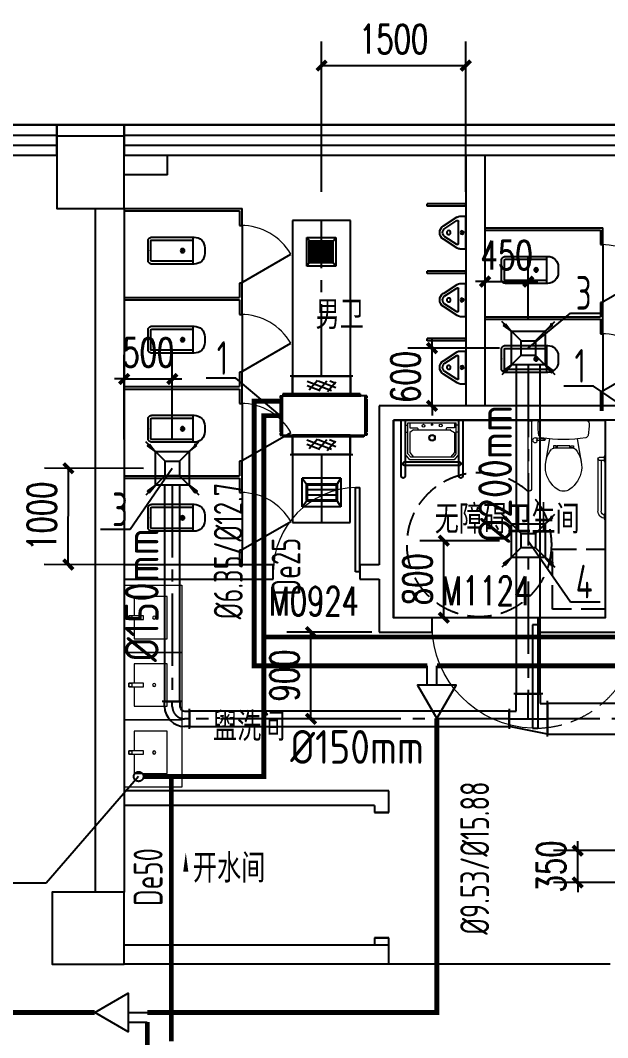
# Model space of a CAD drawing. Extents: x 1738143 to 1822243, y -608375 to -303375.
# Drawn here: x 1797610 to 1803715, y -568024 to -557457 of the extents above; entities that cross this region are included whole.
import ezdxf

# ---------------------------------------------------------------- set-up
doc = ezdxf.new("R2010")
doc.units = 0
doc.header["$LTSCALE"] = 1000
doc.header["$MEASUREMENT"] = 0
doc.linetypes.add('CENTER2', pattern=[1.125, 0.75, -0.125, 0.125, -0.125])
doc.linetypes.add('DASH', pattern=[0.35, 0.25, -0.1])
for name, color, linetype, lineweight in [('A-FLOR-IDEN', 7, 'Continuous', 20), ('A-LVTRY', 145, 'Continuous', 20), ('洁具', 144, 'Continuous', 9)]:
    doc.layers.add(name, color=color, linetype=linetype, lineweight=lineweight)
for name, color, linetype in [('COLUMN', 9, 'Continuous'), ('DIM-空冷凝水', 3, 'Continuous'), ('DUCT-排风中心线', 5, 'CENTER2'), ('DUCT-排风标注', 3, 'Continuous'), ('DUCT-排风管', 31, 'Continuous'), ('DUCT-排风管端线', 2, 'Continuous'), ('DUCT-排风风口', 7, 'Continuous'), ('DUCT-送风中心线', 5, 'CENTER2'), ('DUCT-送风法兰', 2, 'Continuous'), ('DUCT-送风管', 4, 'Continuous'), ('DUCT-送风管端线', 2, 'Continuous'), ('DUCT-送风阀门', 7, 'Continuous'), ('LATRINE', 6, 'Continuous'), ('LVTRY', 6, 'Continuous'), ('PIPE-空冷凝水', 150, 'CENTER2'), ('TH_DIM', 3, 'Continuous'), ('TH_TEXT', 7, 'Continuous'), ('VPIPE-空冷凝水', 150, 'CENTER2'), ('VRV-EQUIP', 7, 'Continuous'), ('VRV-PIPE', 1, 'Continuous'), ('VRV-配件', 1, 'Continuous'), ('WALL', 9, 'Continuous'), ('WINDOW', 4, 'Continuous'), ('WINDOW_TEXT', 7, 'Continuous'), ('采暖', 7, 'Continuous')]:
    doc.layers.add(name, color=color, linetype=linetype)
doc.styles.add('_TCH_DIM_T3', font='SIMPLEX', dxfattribs={"width": 0.705882, "bigfont": 'GBCBIG'})
doc.styles.add('_TCH_WINDOW', font='SIMPLEX', dxfattribs={"height": 3.5, "bigfont": 'GBCBIG'})
doc.styles.add('ROS', font='simhei.ttf', dxfattribs={"width": 0.7})
doc.styles.get("Standard").update_dxf_attribs({"font": 'gbenor.shx', "bigfont": 'gbcbig.shx'})
doc.styles.add('TSSD_Rein', font='Tssdeng.shx', dxfattribs={"width": 0.7, "bigfont": 'hztxt.shx'})
doc.dimstyles.new('_TCH_ARCH&&100', dxfattribs={"dimtxt": 297.5, "dimasz": 100, "dimexe": 250, "dimexo": 300, "dimgap": 126.25, "dimtad": 1, "dimdec": 0, "dimzin": 0, "dimdsep": 46, "dimtxsty": '_TCH_DIM_T3', "dimblk": 'ARCHTICK', "dimcen": 0.09, "dimclrt": 7, "dimazin": 2, "dimtfac": 1, "dimtdec": 0, "dimtix": 1, "dimtmove": 2, "dimatfit": 3, "dimfxl": 30, "dimtolj": 1, "dimtzin": 0, "dimarcsym": 0})

# ---------------------------------------------------------------- blocks, each defined once
blk = doc.blocks.new('$lvtry$00000107')
for p, q in [((-170, 0), (170, 0)), ((-170, -61), (-170, 0)), ((170, -61), (170, 0)), ((-162, -88), (-69, -231)), ((-124, -91), (-43, -216)), ((-116, -76), (116, -76)), ((43, -216), (124, -91)), ((69, -231), (162, -88))]:
    blk.add_line(p, q)
for centre, radius in [((0, -38), 17.7), ((0, -177), 20)]:
    blk.add_circle(centre, radius)
for centre, radius, start, end in [((-120, -61), 50, 180, 213.0863), ((-116, -86), 10, 90, 213.0863), ((116, -86), 10, 326.9137, 90), ((120, -61), 50, 326.9137, 0), ((0, -191), 80, 210, 330), ((0, -191), 50, 210, 330)]:
    blk.add_arc(centre, radius, start, end)
blk.add_point((0, -38))
blk = doc.blocks.new('52')
at = {"layer": 'A-LVTRY'}
for p, q in [((2025964, -89344), (2025974, -89344)), ((2025964, -89397), (2025964, -89344)), ((2025970, -89354), (2025964, -89354)), ((2025970, -89387), (2025964, -89387)), ((2025897, -89971), (2025897, -89427)), ((2025930, -89954), (2025930, -89427)), ((2025974, -89397), (2025964, -89397)), ((2025174, -89652), (2025174, -90361)), ((2025207, -90361), (2025207, -89652)), ((2025355, -89937), (2025396, -90178)), ((2025725, -89937), (2025684, -90178)), ((2025964, -89954), (2025914, -89954)), ((2025914, -89987), (2025964, -89987)), ((2025964, -89944), (2025974, -89944)), ((2025964, -89997), (2025964, -89944)), ((2025974, -89997), (2025964, -89997)), ((2025435, -90084), (2025465, -90084)), ((2025435, -90106), (2025435, -90084)), ((2025465, -90106), (2025435, -90106)), ((2025465, -90084), (2025465, -90106)), ((2025475, -90101), (2025465, -90101)), ((2025475, -90106), (2025475, -90084)), ((2025605, -90106), (2025475, -90106)), ((2025605, -90084), (2025605, -90106)), ((2025605, -90101), (2025615, -90101)), ((2025615, -90084), (2025615, -90106)), ((2025645, -90084), (2025615, -90084)), ((2025615, -90106), (2025645, -90106)), ((2025645, -90106), (2025645, -90084)), ((2025333, -90174), (2025244, -90189)), ((2025259, -90164), (2025344, -90164)), ((2025352, -90170), (2025339, -90176)), ((2025164, -90361), (2025164, -90371)), ((2025217, -90361), (2025164, -90361)), ((2025217, -90371), (2025217, -90361))]:
    blk.add_line(p, q, dxfattribs=at)
blk.add_circle((2025244, -90164), 25, dxfattribs=at)
for centre, radius, start, end in [((2025970, -89427), 73, 90, 180), ((2025970, -89427), 40, 90, 180), ((2025190, -89652), 16.5, 0, 180), ((2025634, -89890), 283, 124.2055, 219.7691), ((2025540, -89751), 116, 55.7945, 124.2055), ((2025446, -89890), 283, 320.2309, 55.7945), ((2025914, -89971), 16.5, 90, 270), ((2025440, -90052), 30, 219.7691, 265.5534), ((2025540, -88761), 1325, 265.5534, 274.4466), ((2025641, -90052), 30, 274.4466, 320.2309), ((2025259, -90159), 4.47, 188.438, 270), ((2025956, -90326), 681, 170.5677, 181.2905), ((2025314, -90219), 30, 99.3924, 170.5677), ((2025540, -91588), 1417, 80.6076, 99.3924), ((2025334, -90181), 7.2, 44.8093, 99.6071), ((2025349, -90181), 11.1, 71.5159, 152.1438), ((2025344, -90172), 8.66, 13.4092, 90), ((2025766, -90219), 30, 9.4323, 80.6076), ((2025124, -90326), 681, 358.7095, 9.4323), ((2025305, -90341), 30, 181.2905, 270), ((2025775, -90341), 30, 270, 358.7095)]:
    blk.add_arc(centre, radius, start, end, dxfattribs=at)
blk = doc.blocks.new('$plan$00003700')
at = {"layer": '洁具'}
for p, q in [((-277, -51), (-251, -51)), ((-251, -349), (-251, -26)), ((-251, -26), (251, -26)), ((-232, -26), (-232, -79)), ((-232, -79), (-154, -79)), ((-191, -100), (-232, -127)), ((-191, -100), (189, -100)), ((-149, -84), (-149, -100)), ((148, -84), (148, -100)), ((232, -79), (153, -79)), ((192, -101), (232, -127)), ((232, -26), (232, -79)), ((251, -349), (251, -26)), ((279, -51), (253, -51)), ((-279, -123), (-251, -123)), ((-232, -127), (-232, -335)), ((232, -127), (232, -335)), ((281, -123), (253, -123)), ((-221, -381), (-251, -349)), ((-232, -335), (-191, -381)), ((222, -381), (-221, -381)), ((232, -335), (191, -381)), ((222, -381), (251, -349))]:
    blk.add_line(p, q, dxfattribs=at)
blk.add_lwpolyline([(280, -350), (230, -410), (-230, -410), (-280, -350), (-280, 0), (280, 0)], close=True, dxfattribs=at)
for centre, radius in [((-89, -56), 15), ((1, -44), 8), ((91, -54), 15), ((1, -182), 33.1), ((1, -182), 24.9)]:
    blk.add_circle(centre, radius, dxfattribs=at)
for centre, start, end in [((-154, -84), 0, 90), ((153, -84), 90, 180), ((189, -105), 57.2444, 90)]:
    blk.add_arc(centre, 5, start, end, dxfattribs=at)
blk = doc.blocks.new('A$C372F7DB2')
at = {"layer": 'LVTRY'}
for points in [[(-580, -40, -1), (-580, 0), (0, 0), (0, -40)], [(-470, -39, -1), (-431, -39), (-431, -600, -1), (-470, -600)], [(-580, -640, -1), (-580, -600), (0, -600), (0, -640)]]:
    blk.add_lwpolyline(points, format="xyb", close=True, dxfattribs=at)
at = {"layer": 'LVTRY', "rotation": 269.9999999999999}
blk.add_blockref('$plan$00003700', (0, -320, 0), dxfattribs=at)
blk = doc.blocks.new('A$C549865D3')
at = {"layer": 'A-LVTRY'}
blk.add_lwpolyline([(299, 430), (550, 430), (550, 0), (0, 0), (0, 430), (252, 430)], dxfattribs=at)
for points in [[(252, 500), (252, 458), (299, 458), (299, 500)], [(299, 500), (299, 310), (252, 310), (252, 500)]]:
    blk.add_lwpolyline(points, close=True, dxfattribs=at)
blk.add_circle((275, 170), 20, dxfattribs=at)
blk = doc.blocks.new('2313414')
at = {"layer": 'A-LVTRY'}
blk.add_lwpolyline([(1698294, -109163), (1698294, -108463), (1698894, -108463), (1698894, -109163)], close=True, dxfattribs=at)
at = {"layer": 'A-LVTRY', "xscale": -0.8, "yscale": 0.8, "zscale": 0.8, "rotation": 90}
blk.add_blockref('A$C549865D3', (1698741, -108582), dxfattribs=at)
blk = doc.blocks.new('$lvtry$00000200')
at = {"color": 0}
for p, q in [((-110, -40), (-110, -470)), ((100, -30), (-100, -30)), ((110, -470), (110, -40))]:
    blk.add_line(p, q, dxfattribs=at)
blk.add_lwpolyline([(100, 0), (-100, 0, 0.414214), (-140, -40), (-140, -480, 0.414214), (-30, -590), (30, -590, 0.414214), (140, -480), (140, -40, 0.414214)], format="xyb", close=True, dxfattribs=at)
blk.add_lwpolyline([(140, -470), (-140, -470)], dxfattribs=at)
blk.add_circle((0, -359), 20, dxfattribs=at)
for centre, start, end in [((-100, -40), 90, 180), ((100, -40), 0, 90)]:
    blk.add_arc(centre, 10, start, end, dxfattribs=at)
for p in [(0, 0), (0, -359)]:
    blk.add_point(p, dxfattribs=at)
blk = doc.blocks.new('_FZHK')
blk.add_lwpolyline([(-0.5, -0.5), (0.5, -0.5), (0.5, 0.5), (-0.5, 0.5)], close=True)
blk = doc.blocks.new('$WINLIB2D$00000001')
at = {"color": 0}
for points in [[(-0.5, 0.5), (-0.5, -0.5)], [(-0.5, 0.5), (0.5, 0.5)], [(0.5, -0.5), (0.5, 0.5)], [(0.5, 0.1667), (-0.5, 0.1667)], [(0.5, -0.1667), (-0.5, -0.1667)], [(-0.5, -0.5), (0.5, -0.5)]]:
    blk.add_lwpolyline(points, dxfattribs=at)
blk = doc.blocks.new('$DorLib2D$00000001')
for p, q in [((0.45, 0.975), (0.5, 0.975)), ((0.45, 0), (0.45, 0.975)), ((0.5, 0), (0.5, 0.975)), ((0.5, 0), (0.45, 0))]:
    blk.add_line(p, q)
at = {"lineweight": 13}
blk.add_arc((0.475, 0), 0.975, 91.46928, 180, dxfattribs=at)
blk = doc.blocks.new('$TCHSYS$APDOOR2D')
blk.add_line((0.5, 0), (0, 0.866))
at = {"lineweight": 13}
blk.add_arc((0.5, 0), 1, 120, 180, dxfattribs=at)
blk = doc.blocks.new('A$C5FE91731')
blk.add_line((12456.8, 10981.1), (10156.8, 10981.1))
at = {"linetype": 'DASH'}
blk.add_lwpolyline([(11856.8, 15293.7), (12406.8, 15293.7), (12406.8, 14668.7), (11856.8, 14668.7)], close=True, dxfattribs=at)
blk.add_circle((11096.6, 15340), 750, dxfattribs=at)
at = {"linetype": 'DASH', "lineweight": 13}
blk.add_arc((11679.3, 14505.7), 1072.5, 271.46928, 356.00891, dxfattribs=at)
at = {"layer": 'LATRINE'}
for p, q in [((7406.8, 18831.1), (8631.8, 18831.1)), ((7406.8, 18831.1), (7406.8, 18806.1)), ((8631.8, 18656.1), (8631.8, 18831.1)), ((7406.8, 18806.1), (8606.8, 18806.1)), ((8606.8, 18806.1), (8606.8, 18656.1)), ((8606.8, 18656.1), (8631.8, 18656.1)), ((8631.8, 18656.1, 400), (8631.8, 18056.1, 400)), ((11156.8, 18631.1), (12381.8, 18631.1)), ((11156.8, 18631.1), (11156.8, 18606.1)), ((11156.8, 18606.1), (12356.8, 18606.1)), ((12356.8, 18606.1), (12356.8, 18456.1)), ((12381.8, 18456.1), (12381.8, 18631.1)), ((12356.8, 18456.1), (12381.8, 18456.1)), ((12381.8, 18456.1, 400), (12381.8, 17856.1, 400)), ((8631.8, 18056.1), (8606.8, 18056.1)), ((8606.8, 18056.1), (8606.8, 17906.1)), ((8631.8, 17893.6), (8631.8, 18056.1)), ((7406.8, 17906.1), (8606.8, 17906.1)), ((7406.8, 17906.1), (7406.8, 17881.1)), ((7406.8, 17881.1), (8606.8, 17881.1)), ((8606.8, 17881.1), (8606.8, 17731.1)), ((8631.8, 17731.1), (8631.8, 17893.6)), ((12381.8, 17856.1), (12356.8, 17856.1)), ((12356.8, 17856.1), (12356.8, 17706.1)), ((12381.8, 17693.6), (12381.8, 17856.1)), ((8606.8, 17731.1), (8631.8, 17731.1)), ((8631.8, 17731.1, 400), (8631.8, 17131.1, 400)), ((11156.8, 17706.1), (12356.8, 17706.1)), ((11156.8, 17706.1), (11156.8, 17681.1)), ((11156.8, 17681.1), (12356.8, 17681.1)), ((12356.8, 17681.1), (12356.8, 17531.1)), ((12381.8, 17531.1), (12381.8, 17693.6)), ((12356.8, 17531.1), (12381.8, 17531.1)), ((12381.8, 17531.1, 400), (12381.8, 16931.1, 400)), ((8631.8, 17131.1), (8606.8, 17131.1)), ((8606.8, 17131.1), (8606.8, 16981.1)), ((8631.8, 16968.6), (8631.8, 17131.1)), ((7406.8, 16981.1), (8606.8, 16981.1)), ((7406.8, 16981.1), (7406.8, 16956.1)), ((7406.8, 16956.1), (8606.8, 16956.1)), ((8606.8, 16956.1), (8606.8, 16806.1)), ((8631.8, 16806.1), (8631.8, 16968.6)), ((12381.8, 16931.1), (12356.8, 16931.1)), ((12356.8, 16931.1), (12356.8, 16731.1)), ((12381.8, 16731.1), (12381.8, 16931.1)), ((8606.8, 16806.1), (8631.8, 16806.1)), ((8631.8, 16806.1, 400), (8631.8, 16206.1, 400)), ((8631.8, 16206.1), (8606.8, 16206.1)), ((8606.8, 16206.1), (8606.8, 16056.1)), ((8631.8, 16043.6), (8631.8, 16206.1)), ((7406.8, 16056.1), (8606.8, 16056.1)), ((7406.8, 16056.1), (7406.8, 16031.1)), ((7406.8, 16031.1), (8606.8, 16031.1)), ((8606.8, 16031.1), (8606.8, 15881.1)), ((8631.8, 15881.1), (8631.8, 16043.6)), ((8606.8, 15881.1), (8631.8, 15881.1)), ((8631.8, 15881.1, 400), (8631.8, 15281.1, 400)), ((8631.8, 15281.1), (8606.8, 15281.1)), ((8606.8, 15281.1), (8606.8, 15118.6)), ((8631.8, 15118.6), (8631.8, 15281.1)), ((8606.8, 15118.6), (8631.8, 15118.6))]:
    blk.add_line(p, q, dxfattribs=at)
at = {"layer": 'LVTRY', "linetype": 'Continuous'}
for p, q in [((10956.8, 18881.1), (10556.8, 18881.1)), ((10556.8, 18856.1), (10556.8, 18881.1)), ((10956.8, 18856.1), (10556.8, 18856.1)), ((10956.8, 18856.1), (10956.8, 18881.1)), ((10956.8, 18181.1), (10556.8, 18181.1)), ((10556.8, 18156.1), (10556.8, 18181.1)), ((10956.8, 18156.1), (10956.8, 18181.1)), ((10956.8, 18156.1), (10556.8, 18156.1)), ((10956.8, 17481.1), (10556.8, 17481.1)), ((10556.8, 17456.1), (10556.8, 17481.1)), ((10956.8, 17456.1), (10556.8, 17456.1)), ((10956.8, 17456.1), (10956.8, 17481.1))]:
    blk.add_line(p, q, dxfattribs=at)
at = {"layer": 'WALL'}
for p, q in [((7106.8, 19701.1), (6706.8, 19701.1)), ((6706.8, 19701.1), (6706.8, 19581.1)), ((7406.8, 19701.1), (7106.8, 19701.1)), ((7406.8, 19581.1), (7406.8, 19701.1)), ((7856.8, 19381.1), (7406.8, 19381.1)), ((7856.8, 19181.1), (7856.8, 19381.1)), ((10956.8, 19381.1), (10956.8, 16781.1)), ((11156.8, 19381.1), (10956.8, 19381.1)), ((11156.8, 19381.1), (11156.8, 16781.1)), ((7856.8, 19181.1), (7406.8, 19181.1)), ((7106.8, 18831.1), (7106.8, 15081.1)), ((7406.8, 18831.1), (7406.8, 15081.1)), ((10056.8, 16781.1), (10056.8, 15131.1)), ((10956.8, 16781.1), (10056.8, 16781.1)), ((12369.3, 16781.1), (11156.8, 16781.1)), ((12556.8, 16781.1), (12369.3, 16781.1)), ((10206.8, 16631.1), (10206.8, 15081.1)), ((11056.8, 16631.1), (10206.8, 16631.1)), ((12369.3, 16631.1), (11056.8, 16631.1)), ((12556.8, 16631.1), (12369.3, 16631.1)), ((12406.8, 16631.1), (12406.8, 15081.1)), ((8956.8, 15131.1), (7406.8, 15131.1)), ((8956.8, 14981.1), (8956.8, 15131.1)), ((10056.8, 15131.1), (9856.8, 15131.1)), ((9856.8, 15131.1), (9856.8, 14981.1)), ((7106.8, 15081.1), (7106.8, 12681.1)), ((7406.8, 15081.1), (7406.8, 12681.1)), ((10206.8, 15081.1), (10206.8, 14581.1)), ((12406.8, 15081.1), (12406.8, 14581.1)), ((7406.8, 14981.1), (8956.8, 14981.1)), ((9856.8, 14981.1), (10056.8, 14981.1)), ((10056.8, 14981.1), (10056.8, 14431.1)), ((10606.8, 14581.1), (10206.8, 14581.1)), ((10606.8, 14431.1), (10606.8, 14581.1)), ((12406.8, 14581.1), (11706.8, 14581.1)), ((11706.8, 14581.1), (11706.8, 14431.1)), ((10056.8, 14431.1), (10606.8, 14431.1)), ((11706.8, 14431.1), (12556.8, 14431.1)), ((7106.8, 12681.1), (7106.8, 11731.1)), ((10156.8, 12781.1), (7406.8, 12781.1)), ((7406.8, 12681.1), (7406.8, 11731.1)), ((10156.8, 12556.1), (10156.8, 12781.1)), ((10006.8, 12631.1), (7406.8, 12631.1)), ((10006.8, 12631.1), (10006.8, 12556.1)), ((10006.8, 12556.1), (10156.8, 12556.1)), ((10156.8, 11255.6), (10006.8, 11255.6)), ((10006.8, 11255.6), (10006.8, 11181.1)), ((10156.8, 11181.1), (10156.8, 11255.6)), ((10156.8, 11181.1), (7406.8, 11181.1)), ((10156.8, 10981.1), (10156.8, 11181.1)), ((10156.8, 10981.1), (7406.8, 10981.1))]:
    blk.add_line(p, q, dxfattribs=at)
at = {"layer": 'WINDOW', "linetype": 'DASH'}
for p, q in [((10156.8, 12556.1), (10006.8, 12556.1)), ((10006.8, 11255.6), (10156.8, 11255.6))]:
    blk.add_line(p, q, dxfattribs=at)
at = {"rotation": 90}
blk.add_blockref('A$C372F7DB2', (10286.2, 16631.1), dxfattribs=at)
at = {"layer": 'A-LVTRY', "extrusion": (0, 0, -1), "zscale": -1, "rotation": 180}
blk.add_blockref('52', (2013566.9, -73739.7), dxfattribs=at)
at = {"layer": 'A-LVTRY'}
for p in [(-1690886.8, 123383.3), (-1690886.8, 122683.3), (-1690886.8, 121983.3)]:
    blk.add_blockref('2313414', p, dxfattribs=at)
at = {"layer": 'COLUMN', "rotation": 90}
for p, xscale, yscale, zscale in [((7056.8, 19206.1), 750, 700, 700), ((7031.8, 11356.1), 749.9999999129213, 750, 750)]:
    blk.add_blockref('_FZHK', p, dxfattribs=dict(at, xscale=xscale, yscale=yscale, zscale=zscale))
at = {"layer": 'LATRINE', "xscale": 600, "yscale": 600, "zscale": 25, "rotation": 270}
for p in [(8619.3, 18356.1), (12369.3, 18156.1), (8619.3, 17431.1), (12369.3, 17231.1), (8619.3, 16506.1), (8619.3, 15581.1)]:
    blk.add_blockref('$TCHSYS$APDOOR2D', p, dxfattribs=at)
at = {"layer": 'LVTRY', "linetype": 'Continuous', "xscale": -1, "rotation": 270.0000454634465}
for p in [(10956.8, 18581.1), (10956.8, 17881.1), (10956.8, 17181.1)]:
    blk.add_blockref('$lvtry$00000107', p, dxfattribs=at)
at = {"layer": 'LVTRY', "extrusion": (0, 0, -1), "zscale": -1, "rotation": 270}
for p in [(-7654.5, 18393.6, 0), (-11328.9, 18193.6, 0), (-7654.5, 17468.6, 0), (-11328.9, 17268.6, 0), (-7654.5, 16543.6, 0), (-7654.5, 15618.6, 0)]:
    blk.add_blockref('$lvtry$00000200', p, dxfattribs=at)
at = {"layer": 'WINDOW', "yscale": 320, "rotation": 180}
for p, xscale, zscale in [((3106.8, 19541.1), 7200.000000006752, 7200.000000006752), ((10431.8, 19541.1), 6050.000000003027, 6050.000000003027)]:
    blk.add_blockref('$WINLIB2D$00000001', p, dxfattribs=dict(at, xscale=xscale, zscale=zscale))
at = {"layer": 'WINDOW'}
ref = blk.add_blockref('$DorLib2D$00000001', (9406.8, 15056.1), dxfattribs=dict(at, xscale=-900, yscale=-900, zscale=-900, rotation=180.0000000000238))
ref.add_attrib('A', 'M0924', (8911.8, 14602.5), dxfattribs={"layer": 'WINDOW_TEXT', "height": 297.5, "style": '_TCH_WINDOW', "width": 0.705882})
ref = blk.add_blockref('$DorLib2D$00000001', (11156.8, 14506.1), dxfattribs=dict(at, xscale=-1100, yscale=1100, zscale=-1100, rotation=180.0000000000055))
ref.add_attrib('A', 'M1124', (10701.8, 14712.2), dxfattribs={"layer": 'WINDOW_TEXT', "height": 297.5, "style": '_TCH_WINDOW', "width": 0.705882})
at = {"layer": 'A-FLOR-IDEN', "style": 'ROS', "width": 0.7}
for s, p in [('男卫', (9396.1, 17607.4)), ('无障碍卫生间', (10634.5, 15483)), ('盥洗间', (8329.3, 13329.4)), ('开水间', (8120.9, 11858.8))]:
    blk.add_text(s, height=262.87, dxfattribs=at).set_placement(p)
blk = doc.blocks.new('_ArchTick')
at = {"color": 0, "linetype": 'ByBlock', "const_width": 0.4}
blk.add_lwpolyline([(-0.5, -0.5), (0.5, 0.5)], dxfattribs=at)
blk = doc.blocks.new('*D635')
at = {"layer": 'Defpoints', "color": 0, "transparency": 16777216}
for p in [(1803403, -566081), (1804740, -566081), (1804740, -566412)]:
    blk.add_point(p, dxfattribs=at)
at = {"layer": 'TH_DIM', "color": 0, "lineweight": -2, "transparency": 16777216}
for p, q in [((1803403, -566081), (1803403, -565981)), ((1804440, -566081), (1803153, -566081)), ((1803403, -566412), (1803403, -566081)), ((1804440, -566412), (1803153, -566412)), ((1803403, -566412), (1803403, -566512))]:
    blk.add_line(p, q, dxfattribs=at)
at = {"layer": 'TH_DIM', "color": 0, "lineweight": -2, "transparency": 16777216, "xscale": 100, "yscale": 100, "zscale": 100}
for p, rotation in [((1803403, -566081), 270), ((1803403, -566412), 90)]:
    blk.add_blockref('_ArchTick', p, dxfattribs=dict(at, rotation=rotation))
at = {"layer": 'TH_DIM', "color": 7, "transparency": 16777216, "insert": (1803128, -566246), "char_height": 297.5, "attachment_point": 5, "rotation": 90, "style": '_TCH_DIM_T3'}
blk.add_mtext('\\A1;350', dxfattribs=at)
blk = doc.blocks.new('*D683')
at = {"layer": 'Defpoints', "color": 0, "transparency": 16777216}
for p in [(1802240, -557927), (1800741, -559538), (1802240, -559538)]:
    blk.add_point(p, dxfattribs=at)
at = {"layer": 'TH_DIM', "color": 0, "lineweight": -2, "transparency": 16777216}
for p, q in [((1800741, -559238), (1800741, -557677)), ((1802240, -559238), (1802240, -557677)), ((1800741, -557927), (1802240, -557927))]:
    blk.add_line(p, q, dxfattribs=at)
at = {"layer": 'TH_DIM', "color": 0, "lineweight": -2, "transparency": 16777216, "xscale": 100, "yscale": 100, "zscale": 100, "rotation": 180}
blk.add_blockref('_ArchTick', (1800741, -557927), dxfattribs=at)
at = {"layer": 'TH_DIM', "color": 0, "lineweight": -2, "transparency": 16777216, "xscale": 100, "yscale": 100, "zscale": 100}
blk.add_blockref('_ArchTick', (1802240, -557927), dxfattribs=at)
at = {"layer": 'TH_DIM', "color": 7, "transparency": 16777216, "insert": (1801490, -557652), "char_height": 297.5, "attachment_point": 5, "style": '_TCH_DIM_T3'}
blk.add_mtext('\\A1;1500', dxfattribs=at)
blk = doc.blocks.new('*D688')
at = {"layer": 'Defpoints', "color": 0, "transparency": 16777216}
for p in [(1802890, -560171), (1802440, -560862), (1802890, -560862)]:
    blk.add_point(p, dxfattribs=at)
at = {"layer": 'TH_DIM', "color": 0, "lineweight": -2, "transparency": 16777216}
for p, q in [((1802440, -560562), (1802440, -559921)), ((1802890, -560562), (1802890, -559921)), ((1802440, -560171), (1802340, -560171)), ((1802440, -560171), (1802890, -560171)), ((1802890, -560171), (1802990, -560171))]:
    blk.add_line(p, q, dxfattribs=at)
at = {"layer": 'TH_DIM', "color": 0, "lineweight": -2, "transparency": 16777216, "xscale": 100, "yscale": 100, "zscale": 100}
blk.add_blockref('_ArchTick', (1802440, -560171), dxfattribs=at)
at = {"layer": 'TH_DIM', "color": 0, "lineweight": -2, "transparency": 16777216, "xscale": 100, "yscale": 100, "zscale": 100, "rotation": 180}
blk.add_blockref('_ArchTick', (1802890, -560171), dxfattribs=at)
at = {"layer": 'TH_DIM', "color": 7, "transparency": 16777216, "insert": (1802665, -559896), "char_height": 297.5, "attachment_point": 5, "style": '_TCH_DIM_T3'}
blk.add_mtext('\\A1;450', dxfattribs=at)
blk = doc.blocks.new('*D689')
at = {"layer": 'Defpoints', "color": 0, "transparency": 16777216}
for p in [(1801889, -560861), (1802890, -560862), (1802890, -561462)]:
    blk.add_point(p, dxfattribs=at)
at = {"layer": 'TH_DIM', "color": 0, "lineweight": -2, "transparency": 16777216}
for p, q in [((1801889, -560861), (1801889, -560761)), ((1802590, -560862), (1801639, -560861)), ((1801889, -561461), (1801889, -560861)), ((1802590, -561462), (1801639, -561461)), ((1801889, -561461), (1801889, -561561))]:
    blk.add_line(p, q, dxfattribs=at)
at = {"layer": 'TH_DIM', "color": 0, "lineweight": -2, "transparency": 16777216, "xscale": 100, "yscale": 100, "zscale": 100}
for p, rotation in [((1801889, -560861), 269.9934844071914), ((1801889, -561461), 89.99348440719143)]:
    blk.add_blockref('_ArchTick', p, dxfattribs=dict(at, rotation=rotation))
at = {"layer": 'TH_DIM', "color": 7, "transparency": 16777216, "insert": (1801614, -561161), "char_height": 297.5, "attachment_point": 5, "rotation": 89.9935, "style": '_TCH_DIM_T3'}
blk.add_mtext('\\A1;600', dxfattribs=at)
blk = doc.blocks.new('*D690')
at = {"layer": 'Defpoints', "color": 0, "transparency": 16777216}
for p in [(1802012, -562862), (1802890, -562862), (1802890, -563662)]:
    blk.add_point(p, dxfattribs=at)
at = {"layer": 'TH_DIM', "color": 0, "lineweight": -2, "transparency": 16777216}
for p, q in [((1802590, -562862), (1801762, -562862)), ((1802012, -563662), (1802012, -562862)), ((1802590, -563662), (1801762, -563662))]:
    blk.add_line(p, q, dxfattribs=at)
at = {"layer": 'TH_DIM', "color": 0, "lineweight": -2, "transparency": 16777216, "xscale": 100, "yscale": 100, "zscale": 100}
for p, rotation in [((1802012, -562862), 90), ((1802012, -563662), 270)]:
    blk.add_blockref('_ArchTick', p, dxfattribs=dict(at, rotation=rotation))
at = {"layer": 'TH_DIM', "color": 7, "transparency": 16777216, "insert": (1801737, -563262), "char_height": 297.5, "attachment_point": 5, "rotation": 90, "style": '_TCH_DIM_T3'}
blk.add_mtext('\\A1;800', dxfattribs=at)
blk = doc.blocks.new('*D691')
at = {"layer": 'Defpoints', "color": 0, "transparency": 16777216}
for p in [(1798110, -562109), (1799190, -562112), (1799187, -563112)]:
    blk.add_point(p, dxfattribs=at)
at = {"layer": 'TH_DIM', "color": 0, "lineweight": -2, "transparency": 16777216}
for p, q in [((1798890, -562111), (1797860, -562108)), ((1798108, -563109), (1798110, -562109)), ((1798887, -563111), (1797858, -563108))]:
    blk.add_line(p, q, dxfattribs=at)
at = {"layer": 'TH_DIM', "color": 0, "lineweight": -2, "transparency": 16777216, "xscale": 100, "yscale": 100, "zscale": 100}
for p, rotation in [((1798110, -562109), 89.85025569011748), ((1798108, -563109), 269.8502556901175)]:
    blk.add_blockref('_ArchTick', p, dxfattribs=dict(at, rotation=rotation))
at = {"layer": 'TH_DIM', "color": 7, "transparency": 16777216, "insert": (1797834, -562608), "char_height": 297.5, "attachment_point": 5, "rotation": 89.8503, "style": '_TCH_DIM_T3'}
blk.add_mtext('\\A1;1000', dxfattribs=at)
blk = doc.blocks.new('*D692')
at = {"layer": 'Defpoints', "color": 0, "transparency": 16777216}
for p in [(1799190, -561182), (1798690, -562112), (1799190, -562112)]:
    blk.add_point(p, dxfattribs=at)
at = {"layer": 'TH_DIM', "color": 0, "lineweight": -2, "transparency": 16777216}
for p, q in [((1798690, -561812), (1798690, -560932)), ((1799190, -561812), (1799190, -560932)), ((1798690, -561182), (1798590, -561182)), ((1798690, -561182), (1799190, -561182)), ((1799190, -561182), (1799290, -561182))]:
    blk.add_line(p, q, dxfattribs=at)
at = {"layer": 'TH_DIM', "color": 0, "lineweight": -2, "transparency": 16777216, "xscale": 100, "yscale": 100, "zscale": 100}
blk.add_blockref('_ArchTick', (1798690, -561182), dxfattribs=at)
at = {"layer": 'TH_DIM', "color": 0, "lineweight": -2, "transparency": 16777216, "xscale": 100, "yscale": 100, "zscale": 100, "rotation": 180}
blk.add_blockref('_ArchTick', (1799190, -561182), dxfattribs=at)
at = {"layer": 'TH_DIM', "color": 7, "transparency": 16777216, "insert": (1798940, -560907), "char_height": 297.5, "attachment_point": 5, "style": '_TCH_DIM_T3'}
blk.add_mtext('\\A1;500', dxfattribs=at)
blk = doc.blocks.new('*D694')
at = {"layer": 'Defpoints', "color": 0, "transparency": 16777216}
for p in [(1800631, -563812), (1801562, -563812), (1801562, -564712)]:
    blk.add_point(p, dxfattribs=at)
at = {"layer": 'TH_DIM', "color": 0, "lineweight": -2, "transparency": 16777216}
for p, q in [((1801262, -563812), (1800381, -563812)), ((1800631, -564712), (1800631, -563812)), ((1801262, -564712), (1800381, -564712))]:
    blk.add_line(p, q, dxfattribs=at)
at = {"layer": 'TH_DIM', "color": 0, "lineweight": -2, "transparency": 16777216, "xscale": 100, "yscale": 100, "zscale": 100}
for p, rotation in [((1800631, -563812), 90), ((1800631, -564712), 270)]:
    blk.add_blockref('_ArchTick', p, dxfattribs=dict(at, rotation=rotation))
at = {"layer": 'TH_DIM', "color": 7, "transparency": 16777216, "insert": (1800356, -564262), "char_height": 297.5, "attachment_point": 5, "rotation": 90, "style": '_TCH_DIM_T3'}
blk.add_mtext('\\A1;900', dxfattribs=at)
blk = doc.blocks.new('$VRV_海信日立$00000013')
for p, q in [((382, 147.5), (-422, 147.5)), ((-422, 147.5), (-422, 135.5)), ((382, 147.5), (382, 135.5)), ((-450, 135), (-430, 135)), ((-450, 135), (-450, 118.25)), ((-443.5, 118.25), (-450, 118.25)), ((-443.5, 111.75), (-450, 111.75)), ((-450, 111.75), (-450, -111.75)), ((-443.5, 118.25), (-443.5, 121.5)), ((-443.5, 108.5), (-443.5, 111.75)), ((-436.5, 121.5), (-436.5, 108.5)), ((-430, 135), (-430, -135)), ((-429.6, 134.6), (-430, 134.6)), ((-430, -0.5), (-430, 134.6)), ((-429.6, 135), (-429.6, 134.6)), ((-429.6, 135), (389, 135)), ((-429, 135.5), (-429, 135)), ((389, 135.5), (-429, 135.5)), ((389, 135), (-429, 135)), ((375, 135.5), (375, 135)), ((389, 135.5), (389, 135)), ((389, 134.6), (389, 135)), ((430, 134.6), (389, 134.6)), ((430, 134.6), (429.6, 134.6)), ((430, 135), (430, -135)), ((450, 135), (430, 135)), ((430, 134.6), (430, -6.5)), ((436.5, 121.5), (436.5, 108.5)), ((443.5, 118.25), (443.5, 121.5)), ((443.5, 118.25), (450, 118.25)), ((443.5, 111.75), (450, 111.75)), ((443.5, 108.5), (443.5, 111.75)), ((450, 135), (450, 118.25)), ((450, 111.75), (450, -111.75)), ((430, -46.617211), (430, -74.743728)), ((-443.5, -111.75), (-450, -111.75)), ((-450, -118.25), (-450, -135)), ((-443.5, -118.25), (-450, -118.25)), ((-450, -135), (-430, -135)), ((-443.5, -108.5), (-443.5, -111.75)), ((-443.5, -118.25), (-443.5, -121.5)), ((-436.5, -121.5), (-436.5, -108.5)), ((-430, -134.6), (-429.6, -134.6)), ((-429.6, -134.6), (-429.6, -135)), ((-429.6, -135), (-425, -135)), ((-425, -135), (425.014933, -135)), ((-425, -135.5), (-425, -135)), ((-425, -135.5), (425.014933, -135.5)), ((-418, -147.5), (-418, -135)), ((418, -135.5), (418, -147.5)), ((425, -135), (425, -135.5)), ((429.6, -135), (425.014933, -135)), ((430, -134.6), (429.6, -134.6)), ((429.6, -134.6), (429.6, -135)), ((430, -84.256272), (430, -135)), ((450, -135), (430, -135)), ((436.5, -108.5), (436.5, -121.5)), ((443.5, -108.5), (443.5, -111.75)), ((443.5, -111.75), (450, -111.75)), ((443.5, -118.25), (450, -118.25)), ((443.5, -118.25), (443.5, -121.5)), ((450, -118.25), (450, -135)), ((418, -147.5), (-418, -147.5))]:
    blk.add_line(p, q)
for centre, start, end in [((-440, 121.5), 90, 180), ((-440, 108.5), 180, 270), ((-440, 121.5), 0, 90), ((-440, 108.5), 270, 0), ((440, 121.5), 90, 180), ((440, 108.5), 180, 270), ((440, 121.5), 0, 90), ((440, 108.5), 270, 0), ((-440, -108.5), 90, 180), ((-440, -121.5), 180, 270), ((-440, -108.5), 0, 90), ((-440, -121.5), 270, 0), ((440, -108.5), 90, 180), ((440, -121.5), 180, 270), ((440, -108.5), 0, 90), ((440, -121.5), 270, 0)]:
    blk.add_arc(centre, 3.5, start, end)
blk = doc.blocks.new('00000589Body')
at = {"color": 0, "linetype": 'ByBlock', "lineweight": -2}
for p, q in [((250, 500), (-250, 500)), ((-250, -500), (-250, 500)), ((250, -500), (250, 500)), ((-250, -500), (250, -500))]:
    blk.add_line(p, q, dxfattribs=at)
at = {"color": 0, "linetype": 'ByBlock'}
for p, q in [((-125, -174), (120, 250)), ((-125, 26), (4, 250)), ((145, 69), (-105, 213)), ((125, -93), (-125, 51)), ((-53, -250), (125, 59)), ((96, -246), (-154, -102)), ((62, -250), (125, -141))]:
    blk.add_line(p, q, dxfattribs=at)
blk = doc.blocks.new('$风口$00000108')
for p, q in [((-250, 135), (-190, 75)), ((-250, -135), (-250, 135)), ((250, 135), (200, 75)), ((250, 135), (250, -135)), ((200, 25), (-190, 25)), ((-250, -135), (-190, -75)), ((200, -25), (-190, -25)), ((200, -75), (250, -135)), ((250, -135), (-250, -135))]:
    blk.add_line(p, q)
at = {"linetype": 'Continuous'}
blk.add_line((250, 135), (-250, 135), dxfattribs=at)
at = {"lineweight": 40}
for p, q in [((-190, 75), (200, 75)), ((-190, -75), (-190, 75)), ((200, 75), (200, -75)), ((-190, -75), (200, -75))]:
    blk.add_line(p, q, dxfattribs=at)
blk = doc.blocks.new('$风口$00000138')
for p, q in [((-195, 130), (195, 130)), ((-195, -130), (-195, 130)), ((-160, 95), (-195, 130)), ((160, 95), (-160, 95)), ((160, 95), (195, 130)), ((160, -95), (160, 95)), ((195, 130), (195, -130)), ((-160, -95), (-195, -130)), ((195, -130), (-195, -130)), ((-160, -95), (160, -95)), ((160, -95), (195, -130))]:
    blk.add_line(p, q)
at = {"lineweight": 40}
blk.add_line((-160, 95), (-160, -95), dxfattribs=at)
at = {"lineweight": -3}
for p, q in [((-140, -95), (-140, 95)), ((-135, 95), (-135, -95)), ((-115, -95), (-115, 95)), ((-110, 95), (-110, -95)), ((-90, -95), (-90, 95)), ((-85, 95), (-85, -95)), ((-65, -95), (-65, 95)), ((-60, 95), (-60, -95)), ((-40, -95), (-40, 95)), ((-35, 95), (-35, -95)), ((-15, -95), (-15, 95)), ((-10, 95), (-10, -95)), ((10, -95), (10, 95)), ((15, 95), (15, -95)), ((35, -95), (35, 95)), ((40, 95), (40, -95)), ((60, -95), (60, 95)), ((65, 95), (65, -95)), ((85, -95), (85, 95)), ((90, 95), (90, -95)), ((110, -95), (110, 95)), ((115, 95), (115, -95)), ((135, -95), (135, 95)), ((140, 95), (140, -95)), ((-140, 68.5), (-160, 68.5)), ((-160, 64), (-140, 64)), ((-140, 42), (-160, 42)), ((-160, 37.5), (-140, 37.5)), ((-140, 15.5), (-160, 15.5)), ((-160, 11), (-140, 11)), ((-115, 68.5), (-135, 68.5)), ((-135, 64), (-115, 64)), ((-115, 42), (-135, 42)), ((-135, 37.5), (-115, 37.5)), ((-115, 15.5), (-135, 15.5)), ((-135, 11), (-115, 11)), ((-90, 68.5), (-110, 68.5)), ((-110, 64), (-90, 64)), ((-90, 42), (-110, 42)), ((-110, 37.5), (-90, 37.5)), ((-90, 15.5), (-110, 15.5)), ((-110, 11), (-90, 11)), ((-65, 68.5), (-85, 68.5)), ((-85, 64), (-65, 64)), ((-65, 42), (-85, 42)), ((-85, 37.5), (-65, 37.5)), ((-65, 15.5), (-85, 15.5)), ((-85, 11), (-65, 11)), ((-40, 68.5), (-60, 68.5)), ((-60, 64), (-40, 64)), ((-40, 42), (-60, 42)), ((-60, 37.5), (-40, 37.5)), ((-40, 15.5), (-60, 15.5)), ((-60, 11), (-40, 11)), ((-15, 68.5), (-35, 68.5)), ((-35, 64), (-15, 64)), ((-15, 42), (-35, 42)), ((-35, 37.5), (-15, 37.5)), ((-15, 15.5), (-35, 15.5)), ((-35, 11), (-15, 11)), ((10, 68.5), (-10, 68.5)), ((-10, 64), (10, 64)), ((10, 42), (-10, 42)), ((-10, 37.5), (10, 37.5)), ((10, 15.5), (-10, 15.5)), ((-10, 11), (10, 11)), ((35, 68.5), (15, 68.5)), ((15, 64), (35, 64)), ((35, 42), (15, 42)), ((15, 37.5), (35, 37.5)), ((35, 15.5), (15, 15.5)), ((15, 11), (35, 11)), ((60, 68.5), (40, 68.5)), ((40, 64), (60, 64)), ((60, 42), (40, 42)), ((40, 37.5), (60, 37.5)), ((60, 15.5), (40, 15.5)), ((40, 11), (60, 11)), ((85, 68.5), (65, 68.5)), ((65, 64), (85, 64)), ((85, 42), (65, 42)), ((65, 37.5), (85, 37.5)), ((85, 15.5), (65, 15.5)), ((65, 11), (85, 11)), ((110, 68.5), (90, 68.5)), ((90, 64), (110, 64)), ((110, 42), (90, 42)), ((90, 37.5), (110, 37.5)), ((110, 15.5), (90, 15.5)), ((90, 11), (110, 11)), ((135, 68.5), (115, 68.5)), ((115, 64), (135, 64)), ((135, 42), (115, 42)), ((115, 37.5), (135, 37.5)), ((135, 15.5), (115, 15.5)), ((115, 11), (135, 11)), ((160, 68.5), (140, 68.5)), ((140, 64), (160, 64)), ((160, 42), (140, 42)), ((140, 37.5), (160, 37.5)), ((160, 15.5), (140, 15.5)), ((140, 11), (160, 11)), ((-140, -11), (-160, -11)), ((-160, -15.5), (-140, -15.5)), ((-140, -37.5), (-160, -37.5)), ((-160, -42), (-140, -42)), ((-140, -64), (-160, -64)), ((-160, -68.5), (-140, -68.5)), ((-115, -11), (-135, -11)), ((-135, -15.5), (-115, -15.5)), ((-115, -37.5), (-135, -37.5)), ((-135, -42), (-115, -42)), ((-115, -64), (-135, -64)), ((-135, -68.5), (-115, -68.5)), ((-90, -11), (-110, -11)), ((-110, -15.5), (-90, -15.5)), ((-90, -37.5), (-110, -37.5)), ((-110, -42), (-90, -42)), ((-90, -64), (-110, -64)), ((-110, -68.5), (-90, -68.5)), ((-65, -11), (-85, -11)), ((-85, -15.5), (-65, -15.5)), ((-65, -37.5), (-85, -37.5)), ((-85, -42), (-65, -42)), ((-65, -64), (-85, -64)), ((-85, -68.5), (-65, -68.5)), ((-40, -11), (-60, -11)), ((-60, -15.5), (-40, -15.5)), ((-40, -37.5), (-60, -37.5)), ((-60, -42), (-40, -42)), ((-40, -64), (-60, -64)), ((-60, -68.5), (-40, -68.5)), ((-15, -11), (-35, -11)), ((-35, -15.5), (-15, -15.5)), ((-15, -37.5), (-35, -37.5)), ((-35, -42), (-15, -42)), ((-15, -64), (-35, -64)), ((-35, -68.5), (-15, -68.5)), ((10, -11), (-10, -11)), ((-10, -15.5), (10, -15.5)), ((10, -37.5), (-10, -37.5)), ((-10, -42), (10, -42)), ((10, -64), (-10, -64)), ((-10, -68.5), (10, -68.5)), ((35, -11), (15, -11)), ((15, -15.5), (35, -15.5)), ((35, -37.5), (15, -37.5)), ((15, -42), (35, -42)), ((35, -64), (15, -64)), ((15, -68.5), (35, -68.5)), ((60, -11), (40, -11)), ((40, -15.5), (60, -15.5)), ((60, -37.5), (40, -37.5)), ((40, -42), (60, -42)), ((60, -64), (40, -64)), ((40, -68.5), (60, -68.5)), ((85, -11), (65, -11)), ((65, -15.5), (85, -15.5)), ((85, -37.5), (65, -37.5)), ((65, -42), (85, -42)), ((85, -64), (65, -64)), ((65, -68.5), (85, -68.5)), ((110, -11), (90, -11)), ((90, -15.5), (110, -15.5)), ((110, -37.5), (90, -37.5)), ((90, -42), (110, -42)), ((110, -64), (90, -64)), ((90, -68.5), (110, -68.5)), ((135, -11), (115, -11)), ((115, -15.5), (135, -15.5)), ((135, -37.5), (115, -37.5)), ((115, -42), (135, -42)), ((135, -64), (115, -64)), ((115, -68.5), (135, -68.5)), ((160, -11), (140, -11)), ((140, -15.5), (160, -15.5)), ((160, -37.5), (140, -37.5)), ((140, -42), (160, -42)), ((160, -64), (140, -64)), ((140, -68.5), (160, -68.5))]:
    blk.add_line(p, q, dxfattribs=at)
blk = doc.blocks.new('$风口$00000069')
h = blk.add_hatch(color=256)
h.paths.add_polyline_path([(-178, 178), (-248, 243), (-236, 252)])
h.paths.add_polyline_path([(-175, 175), (-258, 236), (-248, 243)])
for points in [[(-258, 236), (-258, 236), (-245, 248), (-244, 247)], [(-248, 243), (-249, 244), (-238, 254), (-236, 252)], [(245, 245), (246, 246), (235, 256), (233, 253)], [(256, 239), (256, 239), (246, 246), (245, 245)], [(-246, -247), (-247, -248), (-256, -236), (-254, -235)], [(-239, -257), (-239, -257), (-247, -248), (-246, -247)], [(247, -244), (248, -245), (237, -254), (235, -252)], [(257, -237), (257, -237), (248, -245), (247, -244)]]:
    blk.add_hatch(color=256).paths.add_polyline_path(points)
h = blk.add_hatch(color=256)
h.paths.add_polyline_path([(178, 177), (245, 245), (233, 253)])
h.paths.add_polyline_path([(175, 175), (256, 239), (245, 245)])
h = blk.add_hatch(color=256)
h.paths.add_polyline_path([(-178, -178), (-246, -247), (-254, -234)])
h.paths.add_polyline_path([(-175, -175), (-239, -257), (-246, -247)])
h = blk.add_hatch(color=256)
h.paths.add_polyline_path([(177, -177), (247, -244), (235, -252)])
h.paths.add_polyline_path([(174, -175), (257, -237), (247, -244)])
for p, q in [((-75, 75), (-275, 275)), ((-258, 236), (-237, 255)), ((-258, 236), (-236, 252)), ((-176, 175), (-258, 236)), ((-258, 236), (-250, 236)), ((-236, 252), (-178, 177)), ((75, 75), (276, 276)), ((175, 175), (256, 239)), ((235, 256), (233, 253)), ((256, 239), (233, 253)), ((256, 239), (234, 256)), ((234, 256), (235, 256)), ((256, 239), (247, 238)), ((-175, -175), (-175, 175)), ((-175, 175), (175, 175)), ((175, 175), (175, -175)), ((-75, -75), (-75, 75)), ((-75, 75), (75, 75)), ((75, 75), (75, -75)), ((-76, -76), (-276, -276)), ((75, -75), (-75, -75)), ((75, -75), (275, -275)), ((-254, -234), (-178, -178)), ((-176, -176), (-239, -257)), ((175, -175), (-175, -175)), ((175, -175), (257, -237)), ((235, -252), (177, -177)), ((-257, -236), (-256, -236)), ((-239, -257), (-257, -236)), ((-256, -236), (-253, -234)), ((-239, -257), (-254, -234)), ((-239, -257), (-238, -248)), ((237, -254), (234, -251)), ((257, -237), (235, -252)), ((257, -237), (236, -255)), ((236, -255), (237, -254)), ((257, -237), (248, -236))]:
    blk.add_line(p, q)

msp = doc.modelspace()

# ---------------------------------------------------------------- hatches: boundary and pattern name
at = {"layer": 'PIPE-空冷凝水', "linetype": 'CENTER2'}
for points in [[(1800140.7, -561563.9), (1800140.7, -561538.9), (1800115.7, -561538.9)], [(1800140.7, -561563.9), (1800115.7, -561563.9), (1800115.7, -561538.9)], [(1800140.7, -565311.6), (1800165.7, -565311.6), (1800165.7, -565336.6)], [(1800140.7, -565311.6), (1800140.7, -565336.6), (1800165.7, -565336.6)]]:
    msp.add_hatch(color=256, dxfattribs=at).paths.add_polyline_path(points)
at = {"layer": 'VRV-PIPE', "linetype": 'Continuous'}
for points in [[(1800040.7, -561412.4), (1800040.7, -561387.4), (1800015.7, -561387.4)], [(1800040.7, -561412.4), (1800015.7, -561412.4), (1800015.7, -561387.4)], [(1800040.7, -564161.6), (1800015.7, -564161.6), (1800015.7, -564186.6)], [(1800040.7, -564161.6), (1800040.7, -564186.6), (1800015.7, -564186.6)], [(1801939.7, -567761.6), (1801939.7, -567786.6), (1801964.7, -567786.6)], [(1801939.7, -567761.6), (1801964.7, -567761.6), (1801964.7, -567786.6)]]:
    msp.add_hatch(color=256, dxfattribs=at).paths.add_polyline_path(points)

# ---------------------------------------------------------------- linework, layer by layer
for p, q in [((1802889.7, -560861.6), (1803327.6, -560497.2, 600.2)), ((1803327.6, -560497.2, 600.2), (1803635, -560497.2, 600.2)), ((1799849.2, -561173.5, 600.2), (1799541.8, -561173.5, 600.2)), ((1800310.7, -561560.9, 2500), (1799849.2, -561173.5, 600.2)), ((1803567.9, -561255.2, 600.2), (1803260.6, -561255.2, 600.2)), ((1804009.7, -561560.9, 2500), (1803567.9, -561255.2, 600.2)), ((1799189.7, -562111.6), (1798751.7, -562746.5, 600.2)), ((1798751.7, -562746.5, 600.2), (1798444.4, -562746.5, 600.2)), ((1802889.7, -562861.6), (1803327.6, -563496.5, 600.2)), ((1803327.6, -563496.5, 600.2), (1803635, -563496.5, 600.2)), ((1798839.7, -565311.6), (1797879.6, -566420.3)), ((1797879.6, -566420.3), (1795949.7, -566420.3))]:
    msp.add_line(p, q)
msp.add_lwpolyline([(1757969.7, -561291.6), (1765969.7, -561291.6), (1765969.7, -558541.6), (1806809.7, -558541.6), (1806809.7, -583381.6), (1757969.7, -583381.6), (1757969.7, -561291.6)])
msp.add_lwpolyline([(1801489.7, -561611.6), (1803689.7, -561611.6), (1803689.7, -563661.6), (1801489.7, -563661.6)], close=True)
at = {"layer": 'DIM-空冷凝水'}
msp.add_lwpolyline([(1799329.9, -566943.9, 0, 0, 0), (1799329.9, -566100.4, 0, 53.3, 0), (1799329.9, -566300.4, 0, 0, 0)], format="xyseb", dxfattribs=at)
at = {"layer": 'DUCT-排风中心线'}
for p, q in [((1802889.6, -561036.7), (1802889.6, -564451.4)), ((1799189.6, -562286.7), (1799189.6, -564533.4))]:
    msp.add_line(p, q, dxfattribs=at)
at = {"layer": 'DUCT-排风管'}
for p, q in [((1802764.6, -561036.7), (1802764.6, -564451.4)), ((1803014.6, -561036.7), (1802764.6, -561036.7)), ((1803014.6, -564451.4), (1803014.6, -561036.7)), ((1799109.6, -562286.7), (1799109.6, -564533.4)), ((1799269.6, -562286.7), (1799109.6, -562286.7)), ((1799269.6, -564533.4), (1799269.6, -562286.7))]:
    msp.add_line(p, q, dxfattribs=at)
at = {"layer": 'DUCT-排风管端线'}
for p, q in [((1802764.6, -564451.4), (1803014.6, -564451.4)), ((1799109.6, -564533.4), (1799269.6, -564533.4))]:
    msp.add_line(p, q, dxfattribs=at)
at = {"layer": 'DUCT-送风中心线'}
for p, q in [((1800740.7, -561154.4), (1800740.7, -559537.7)), ((1800739.7, -561965.9), (1800739.7, -562671.3)), ((1802889.6, -564711.6), (1802889.6, -564451.6)), ((1799189.6, -564583.6), (1799189.6, -564533.6)), ((1799367.6, -564711.6), (1799317.6, -564711.6)), ((1802689.4, -564711.6), (1799367.8, -564711.6)), ((1802689.6, -564711.6), (1802889.6, -564711.6)), ((1802889.6, -564711.6), (1803089.6, -564711.6)), ((1805883.5, -564711.6), (1803089.8, -564711.6))]:
    msp.add_line(p, q, dxfattribs=at)
msp.add_arc((1799317.6, -564583.6), 128, 180, 270, dxfattribs=at)
at = {"layer": 'DUCT-送风法兰'}
for p, q in [((1801065.7, -561154.5), (1800415.7, -561154.5)), ((1801065.7, -561354.7), (1800415.7, -561354.7)), ((1800414.7, -561765.6), (1801064.7, -561765.6)), ((1800414.7, -561965.8), (1801064.7, -561965.8)), ((1803039.6, -564451.5), (1802739.6, -564451.5)), ((1799294.6, -564533.5), (1799084.6, -564533.5)), ((1803089.7, -564896.6), (1803089.7, -564526.6)), ((1799367.7, -564816.6), (1799367.7, -564606.6)), ((1802689.5, -564606.6), (1802689.5, -564816.6))]:
    msp.add_line(p, q, dxfattribs=at)
at = {"layer": 'DUCT-送风管'}
for p, q in [((1801040.7, -559537.7), (1800440.7, -559537.7)), ((1800440.7, -559537.7), (1800440.7, -561154.4)), ((1801040.7, -561154.4), (1801040.7, -559537.7)), ((1800440.7, -561354.6), (1800440.7, -561154.6)), ((1801040.7, -561154.6), (1801040.7, -561354.6)), ((1800439.7, -561965.7), (1800439.7, -561765.7)), ((1801039.7, -561765.7), (1801039.7, -561965.7)), ((1800439.7, -561965.9), (1800439.7, -562671.3)), ((1801039.7, -562671.3), (1801039.7, -561965.9)), ((1800439.7, -562671.3), (1801039.7, -562671.3)), ((1802764.6, -564631.6), (1802764.6, -564451.6)), ((1803014.6, -564451.6), (1803014.6, -564551.6)), ((1799109.6, -564583.6), (1799109.6, -564533.6)), ((1799269.6, -564533.6), (1799269.6, -564583.6)), ((1803014.6, -564551.6), (1803089.6, -564551.6)), ((1805883.5, -564551.6), (1803089.8, -564551.6)), ((1799317.6, -564631.6), (1799367.6, -564631.6)), ((1802689.4, -564631.6), (1799367.8, -564631.6)), ((1802689.6, -564631.6), (1802764.6, -564631.6)), ((1799367.6, -564791.6), (1799317.6, -564791.6)), ((1799367.8, -564791.6), (1802689.4, -564791.6)), ((1803089.6, -564871.6), (1802689.6, -564791.6)), ((1803089.8, -564871.6), (1805883.5, -564871.6))]:
    msp.add_line(p, q, dxfattribs=at)
for radius in [208, 48]:
    msp.add_arc((1799317.6, -564583.6), radius, 180, 270, dxfattribs=at)
at = {"layer": 'DUCT-送风管端线'}
for p, q in [((1800440.7, -561154.4), (1801040.7, -561154.4)), ((1800440.7, -561154.6), (1801040.7, -561154.6)), ((1800440.7, -561354.6), (1801040.7, -561354.6)), ((1800439.7, -561765.7), (1801039.7, -561765.7)), ((1800439.7, -561965.7), (1801039.7, -561965.7)), ((1801039.7, -561965.9), (1800439.7, -561965.9)), ((1802764.6, -564451.6), (1803014.6, -564451.6)), ((1799109.6, -564533.6), (1799269.6, -564533.6)), ((1803089.6, -564551.6), (1803089.6, -564871.6)), ((1803089.8, -564551.6), (1803089.8, -564871.6)), ((1799367.6, -564791.6), (1799367.6, -564631.6)), ((1799367.8, -564631.6), (1799367.8, -564791.6)), ((1802689.4, -564791.6), (1802689.4, -564631.6)), ((1802689.6, -564791.6), (1802689.6, -564631.6))]:
    msp.add_line(p, q, dxfattribs=at)
at = {"layer": 'PIPE-空冷凝水', "linetype": 'CENTER2', "const_width": 50}
for points in [[(1800324.2, -561563.9), (1800140.7, -561563.9)], [(1800140.7, -563861.6), (1800140.7, -561563.9)], [(1800140.7, -563861.6), (1805039.7, -563861.6)], [(1800140.7, -565311.6), (1800140.7, -563861.6)], [(1798889.7, -565311.6), (1799179.8, -565311.6)], [(1799179.8, -568061.6), (1799179.8, -565311.6)], [(1799179.8, -565311.6), (1800140.7, -565311.6)]]:
    msp.add_lwpolyline(points, dxfattribs=at)
at = {"layer": 'VPIPE-空冷凝水', "linetype": 'CENTER2'}
msp.add_circle((1798839.7, -565311.6), 50, dxfattribs=at)
msp.add_circle((1798839.7, -565311.6), 50, dxfattribs=at)
at = {"layer": 'VRV-PIPE', "linetype": 'Continuous', "const_width": 50}
for points in [[(1800324.2, -561412.4), (1800040.7, -561412.4)], [(1800040.7, -564161.6), (1800040.7, -561412.4)], [(1800040.7, -564161.6), (1801839.7, -564161.6)], [(1801939.7, -564161.6), (1805139.7, -564161.6)], [(1801939.7, -567761.6), (1801939.7, -564708)], [(1790930.6, -567761.6), (1798383.4, -567761.6)], [(1798929.8, -567761.6), (1801939.7, -567761.6)], [(1798929.8, -569352.8), (1798929.8, -567861.6)]]:
    msp.add_lwpolyline(points, dxfattribs=at)
at = {"layer": 'VRV-配件'}
for p, q in [((1801839.7, -564361.6), (1801839.7, -564161.6)), ((1801939.7, -564361.6), (1801939.7, -564161.6)), ((1798729.8, -567761.6), (1798929.8, -567761.6)), ((1798729.8, -567861.6), (1798929.8, -567861.6))]:
    msp.add_line(p, q, dxfattribs=at)
at = {"layer": 'VRV-配件', "elevation": 2500}
for points in [[(1801939.7, -564708), (1802139.7, -564361.6), (1801739.7, -564361.6)], [(1798383.4, -567761.6), (1798729.8, -567561.6), (1798729.8, -567961.6)]]:
    msp.add_lwpolyline(points, close=True, dxfattribs=at)

# ---------------------------------------------------------------- block references
msp.add_blockref('A$C5FE91731', (1791282.9, -578242.7))
at = {"layer": 'DUCT-排风风口'}
for name, p, xscale, yscale in [('$风口$00000138', (1800739.7, -559861.6, 2600), 0.7692307692307693, 1.153846153846154), ('$风口$00000108', (1800739.7, -562361.6, 2600), 0.8, 1.111111111111111)]:
    msp.add_blockref(name, p, dxfattribs=dict(at, xscale=xscale, yscale=yscale))
for p in [(1802889.7, -560861.6, 2600), (1799189.7, -562111.6, 2600), (1802889.7, -562861.6, 2600)]:
    msp.add_blockref('$风口$00000069', p, dxfattribs=at)
at = {"layer": 'DUCT-送风阀门', "xscale": 0.4, "yscale": 0.6, "rotation": 89.99999999999999}
for p in [(1800740.7, -561254.6, 2500), (1800739.7, -561865.7, 2500)]:
    msp.add_blockref('00000589Body', p, dxfattribs=at)
at = {"layer": 'VRV-EQUIP', "yscale": 1.515254237288136}
msp.add_blockref('$VRV_海信日立$00000013', (1800760.7, -561560.9, 2500), dxfattribs=at)

# ---------------------------------------------------------------- texts
at = {"layer": 'DUCT-排风标注'}
for s, p in [('%%C200mm', (1802719.9, -562883.7)), ('%%C150mm', (1799047.4, -564121.6, 375))]:
    msp.add_text(s, height=350, rotation=90, dxfattribs=at).set_placement(p)
msp.add_text('%%C150mm', height=350, dxfattribs=at).set_placement((1800414.9, -565179, 375))
at = {"layer": 'TH_TEXT', "style": 'TSSD_Rein', "width": 0.7}
for s, p in [('3', (1803383.1, -560462.7, 600.2)), ('1', (1799652.4, -561139, 600.2)), ('1', (1803371.1, -561220.7, 600.2)), ('3', (1798564.3, -562711.9, 600.2)), ('4', (1803383.1, -563461.9, 600.2))]:
    msp.add_text(s, height=350, dxfattribs=at).set_placement(p)
at = {"layer": '采暖', "char_height": 300, "width": 28472.73, "attachment_point": 7, "rotation": 90, "line_spacing_factor": 0.96, "style": 'TSSD_Rein'}
for s, insert in [('{\\Ftssdeng,tssdchn|c134;%%C6.35/%%C12.7}', (1799922, -563678.5)), ('{\\Ftssdeng,tssdchn|c134;De25}', (1800521.8, -563432, 2500)), ('{\\Ftssdeng,tssdchn|c134;%%C9.53/%%C15.88}', (1802482.9, -566954.2)), ('{\\Ftssdeng,tssdchn|c134;De50}', (1799088.3, -566656.5))]:
    msp.add_mtext(s, dxfattribs=dict(at, insert=insert))

# ---------------------------------------------------------------- dimensions: what is measured, and where the dimension line sits
at = {"layer": 'TH_DIM'}
for p1, p2, distance, text, picture, middle in [((1800740.7, -559537.7), (1802239.7, -559537.7), 1610.3, '1500', '*D683', (1801490.2, -557652.3)), ((1804739.7, -566411.6), (1804739.7, -566080.9), 1336.2, '350', '*D635', (1803128.4, -566246.2))]:
    dim = msp.add_aligned_dim(p1=p1, p2=p2, distance=distance, text=text, dimstyle='_TCH_ARCH&&100', dxfattribs=at)
    dim.commit()
    dim.dimension.update_dxf_attribs({"geometry": picture, "text_midpoint": middle})
for p1, p2, distance, picture, middle in [((1802439.7, -560861.6), (1802889.7, -560861.6), 690.1, '*D688', (1802664.7, -559896.5)), ((1798689.7, -562111.6), (1799189.7, -562111.6), 930, '*D692', (1798939.7, -560906.6)), ((1802889.6, -561461.6), (1802889.7, -560861.6), 1000.3, '*D689', (1801614.3, -561161.4)), ((1799187.1, -563111.6), (1799189.7, -562111.6), 1079.3, '*D691', (1797834.1, -562608)), ((1802889.7, -563661.6), (1802889.7, -562861.6), 877.5, '*D690', (1801737.2, -563261.6)), ((1801562.1, -564711.6), (1801562.1, -563811.6), 930.9, '*D694', (1800356.1, -564261.6))]:
    dim = msp.add_aligned_dim(p1=p1, p2=p2, distance=distance, dimstyle='_TCH_ARCH&&100', dxfattribs=at)
    dim.commit()
    dim.dimension.update_dxf_attribs({"geometry": picture, "text_midpoint": middle})

doc.saveas('drawing.dxf')
